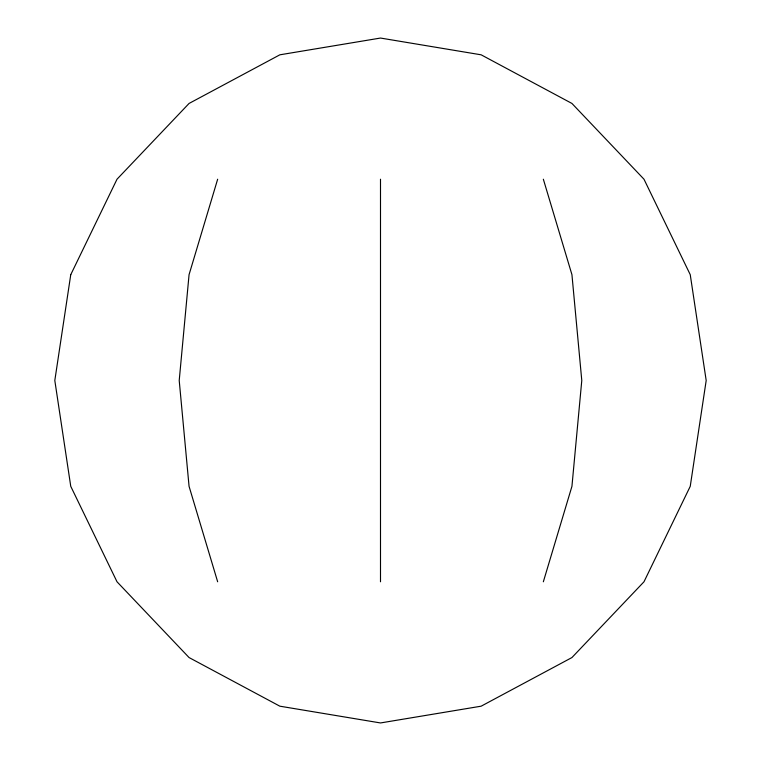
<?xml version="1.0" encoding="UTF-8"?>
<svg xmlns="http://www.w3.org/2000/svg" width="761" height="761" viewBox="0 0 761 761"><rect width="100%" height="100%" fill="white"/><g stroke="black" fill="none" stroke-linecap="round" stroke-linejoin="round"><path stroke-width="1.14" d="M217.656 179.216L189.061 274.673L179.216 380.5L189.061 486.327L217.656 581.785M543.344 581.785L571.939 486.327L581.785 380.5L571.939 274.673L543.344 179.216M380.5 179.216L380.5 581.785M70.754 274.673L54.811 380.5L70.754 486.327L117.013 581.785L189.061 657.552L279.858 706.189L380.5 722.95L481.142 706.189L571.939 657.552L643.987 581.785L690.246 486.327L706.189 380.5L690.246 274.673L643.987 179.216L571.939 103.448L481.142 54.811L380.5 38.05L279.858 54.811L189.061 103.448L117.013 179.216L70.754 274.673"/></g></svg>
